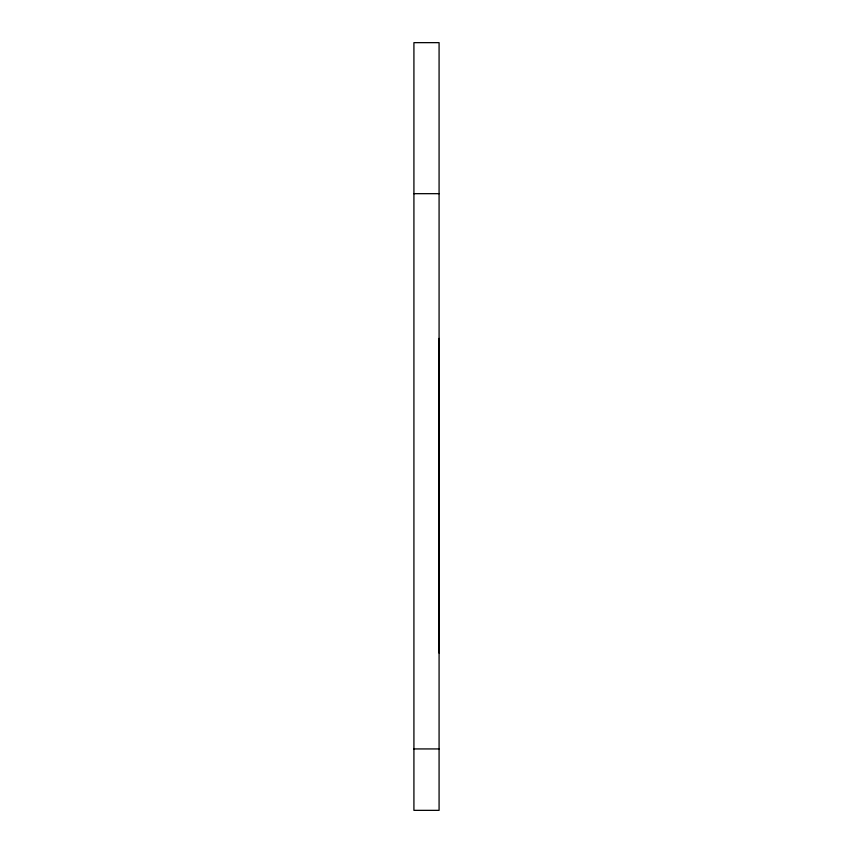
<?xml version="1.0" encoding="UTF-8"?>
<svg xmlns="http://www.w3.org/2000/svg" width="853" height="853" viewBox="0 0 853 853"><rect width="100%" height="100%" fill="white"/><g stroke="black" fill="none" stroke-linecap="round" stroke-linejoin="round"><path stroke-width="1.28" d="M439.082 748.934L439.082 42.65L413.918 42.65L413.918 810.35L439.082 810.35L439.082 748.934L413.918 748.934M413.918 193.674L439.082 193.674M439.082 338.406L439.082 653.035"/></g></svg>
